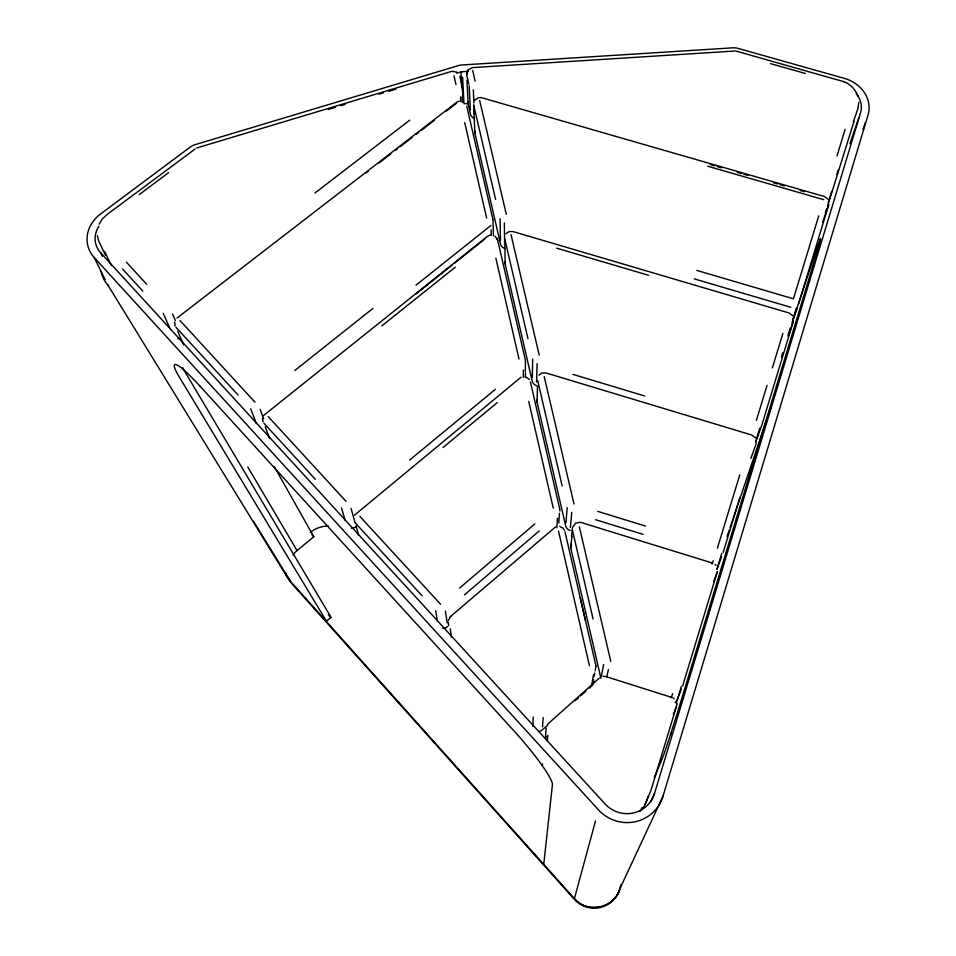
<?xml version="1.0" encoding="UTF-8"?>
<svg xmlns="http://www.w3.org/2000/svg" width="956" height="956" viewBox="0 0 956 956"><rect width="100%" height="100%" fill="white"/><g stroke="black" fill="none" stroke-linecap="round" stroke-linejoin="round"><path stroke-width="1.43" d="M523.314 377.345L523.374 369.96M559.881 510.982L559.75 509.07M525.322 371.836L525.442 360.46M525.406 377.321L525.453 373.222M532.301 377.584L532.695 359.062M536.603 382.006L537.105 363.567M570.111 530.472A6.573 6.226 5.3 0 1 565.677 525.824L537.057 402.082L537.511 386.021M174.649 321.921L175.115 325.996M532.815 726.381L533.197 717.036M858.787 102.292L858.022 108.207L853.409 121.735M542.53 726.883L543.151 717.55M556.834 527.76L557.479 518.248M558.77 522.932L559.451 513.205M545.482 737.243L546.175 728.149M547.334 741.187L547.824 735.212M565.916 522.86L567.195 507.588M570.374 527.521L571.76 512.356M571.557 536.758L572.321 528.453M676.681 705.42L676.717 703.616M600.942 678.354L570.78 547.919L571.891 536.292M543.749 864.379L552.413 784.84M589.326 688.117L591.513 686.181L593.509 674.864M594.19 676.203L594.74 673.096M595.158 670.777L595.994 666.069M601.384 676.107L603.642 664.48M606.893 676.728L608.386 669.535M466.612 73.72L466.934 72.333M448.328 620.456L450.67 616.393L555.496 526.959M466.887 74.174L467.819 70.409L466.731 75.118L468.787 83.973M595.516 820.929L574.401 898.616C587.044 914.211 614.935 908.284 619.894 888.745L663.022 796.145L868.06 114.983A33.556 28.919 12 0 0 844.232 78.32L737.96 48.362A13.109 11.257 8.2 0 0 732.882 47.824L461.784 64.996A13.157 11.4 -1.3 0 0 458.414 65.594L194.94 144.714A13.504 11.735 -11.4 0 0 190.292 147.045L100.559 213.977A34.93 30.556 -15.5 0 0 94.226 257.57L105.16 279.618M682.668 685.882L717.323 571.712L713.714 581.391M723.214 552.317L739.92 497.251M798.738 303.518L828.768 204.572L822.71 222.151M854.043 121.293L827.645 205.863M812.947 265.649L684.102 690.877A57.073 1.123 -72.9 0 1 662.699 757.391L654.263 777.766M650.964 801.582L654.513 793.408L860.531 112.844A25.752 22.191 12 0 0 856.194 93.569M717.394 548.218L739.765 474.869M756.351 420.461L767.071 385.304M772.376 367.917L782.868 333.477M818.718 215.901L793.444 298.81L696.781 270.393M837.002 155.959L845.104 129.371M621.185 884.467L619.608 889.343A27.198 26.732 69 0 1 574.245 899.19L291.03 582.706L286.728 575.823A26.242 24.701 -19.1 0 1 285.844 573.265M647.929 796.444L646.65 800.662A24.318 23.888 40.4 0 1 640.042 811.166M676.25 703.198L681.377 686.336M721.78 553.333L716.916 569.322L721.601 556.667M755.897 441.003L759.793 428.18M781.434 356.958L782.725 352.68M793.122 318.456L796.145 308.513M828.278 202.708L831.72 191.391M836.87 174.422L838.161 170.18M572.453 527.545L575.763 523.04L580.507 522.311L712.77 563.144M670.873 733.312L672.152 733.933M788.043 334.923L790.373 327.92M793.181 319.495L815.432 252.754A53.333 0.944 -72.6 0 1 820.583 238.821L820.535 239.12A53.333 0.944 -72.6 0 1 812.947 265.66M727.026 536.651L729.225 530.162M730.109 527.557L731.424 523.661M731.902 522.275L769.162 412.359M769.616 410.996L771.014 406.909M825.315 212.662L826.713 208.587M849.872 143.806L858.715 118.15M791.986 322.805L797.328 307.521M788.103 336.213L793.396 321.096L761.896 424.882L755.587 442.52M862.933 129.502L865.383 122.571M712.089 563.992L713.224 560.802M750.89 458.39L756.292 443.333M671.148 697.82L672.713 693.638M681.341 689.276L677.481 699.135A6.812 6.596 26.4 0 1 675.115 702.457M673.323 714.24L676.478 706.293L650.917 790.504L645.085 804.546M640.735 810.497L641.87 807.748M619.894 888.745C614.696 908.2 587.223 914.044 574.401 898.616L289.847 580.674A25.621 24.103 -19.1 0 1 285.247 572.847M99.089 224.17L102.292 219.032L106.809 214.718L195.203 148.921M354.58 515.105L521.044 377.19M263.342 415.681L487.249 236.502L490.165 235.068M547.68 724.146L599.34 678.055M450.67 616.393L449.679 617.385M474.606 100.225L478.586 97.608L481.454 97.655L824.562 196.566L828.111 199.242M538.981 375.134L541.968 372.995L545.936 372.924L751.846 435.052L755.575 437.86M542.805 763.999L541.658 764.776M467.938 70.015L472.384 67.613L735.714 50.979L844.017 81.726M547.8 725.042L542.327 729.894A6.823 6.716 4.4 0 1 538.479 731.579M575.118 700.748L578.404 697.832M580.591 695.896L586.052 691.033M459.669 588.012L534.774 523.948M464.437 594.883L539.28 530.915M329.748 615.186A23.84 2.354 49.8 0 1 330.907 617.445L326.343 621.328M443.01 447.504L497.216 402.667M293.002 555.054A19.658 18.499 -19.1 0 1 297.017 550.572L313.807 536.734L274.181 466.444M409.61 460.063L495.363 389.343M506.047 233.706L508.962 231.615L512.81 231.507L789.082 312.959L792.703 315.695M415.98 293.934L452.152 265.063M454.482 263.199L484.812 239M381.826 325.877L455.259 267.214M294.818 370.498L373.007 308.358M415.98 285.175L491.002 225.413M177.015 318.049L456.932 102.077L459.406 101.073M366.148 172.952L368.502 171.136M378.982 163.046L390.789 153.94M395.318 150.439L397.66 148.634M399.99 146.842L411.905 137.64M416.374 134.187L418.74 132.37M421.094 130.554L434.191 120.444M445.866 111.434L456.49 103.236M314.978 192.981L409.718 120.181M139.229 194.594L168.591 172.654M328.326 109.462L335.389 107.335M340.993 105.65L345.271 104.371M378.97 94.238L383.272 92.935M388.817 91.274L395.892 89.147M456.633 73.194L461.593 71.748L468.225 71.282M196.709 147.989L451.913 71.282L457.362 72.274M462.298 71.664L460.911 71.915L461.772 87.94M463.983 103.726L468.297 103.451M603.081 676.358L605.16 676.406M770.5 63.622L805.334 73.457M710.165 164.528L714.443 165.758M717.167 166.547L721.577 167.814M737.255 172.343L741.533 173.574M743.852 174.243L748.058 175.45M773.392 182.751L777.622 183.982M780.048 184.675L784.326 185.906M800.005 190.435L804.474 191.714M707.631 166.189L823.678 199.661M694.331 278.889L790.755 307.282M556.679 248.178L648.562 275.292M572.859 374.346L644.786 396.023M597.763 511.364L645.443 526.051M595.457 519.67L643.006 534.332M606.068 676.621L671.817 697.438M559.762 526.481L563.024 528.178L564.542 530.317M525.238 376.664L529.421 379.508M846.49 82.909C851.808 85.646 855.859 90.497 857.914 96.078M843.873 81.654L846.801 83.053M673.06 697.964L674.195 698.728M494.993 236.108L497.706 240.267L525.37 360.054M715.076 564.41L716.02 565.319M290.122 580.818L286.848 575.596M126.359 262.147L146.674 284.267M179.955 320.499L254.977 402.177M268.23 416.613L346.048 501.338M359.815 516.324L440.596 604.276M176 327.287L238.128 395.079M263.952 423.257L315.372 479.362M355.202 522.812L422.074 595.791M122.595 269.018L142.838 291.114M98.862 226.309A26.804 23.446 -15.5 0 0 100.631 252.754L605.052 803.936A29.445 28.907 38.2 0 0 654.513 793.408M94.226 257.57L598.516 809.887A38.371 37.666 38.2 0 0 635.119 821.754A38.371 37.666 38.2 0 0 663.022 796.145M101.228 271.719A33.807 29.756 -15.7 0 0 107.813 284.948L108.53 285.748M200.031 386.188L513.802 730.671A57.587 7.54 48.9 0 1 552.472 784.9M311.931 534.655L313.807 536.734M328.302 614.672L331.027 617.707M253.471 521.343L290.421 581.308M107.813 284.948L287.218 577.089M329.784 615.234L185.368 372.505A54.719 6.823 50.7 0 1 182.644 367.618M247.783 466.982L297.017 550.572M100.631 252.754L102.352 256.28M105.411 255.109L98.468 240.494L97.381 235.75M104.574 251.38L111.41 265.601M163.261 313.389L170.228 329.091M177.708 331.218L183.636 344.817M172.486 313.855L175.342 320.463M497.156 238.857L496.75 237.924L497.706 240.267M250.747 408.845L256.363 423.639M265.254 426.77L269.592 438.541M260.14 409.323L263.593 418.74M263.031 421.919L262.482 418.776M341.483 507.851L345.176 520.518M356.038 525.872L358.631 535.288M351.055 508.341L354.867 522.131M472.67 70.517L475.168 81.176M479.661 100.428L506.31 214.395M511.054 234.722L539.208 355.13M544.227 376.628L574.018 504.039M579.336 526.804L610.788 661.385M473.662 104.957L495.59 199.35M504.792 238.952L527.951 338.651M537.666 380.5L562.176 485.971M572.465 530.293L593.079 619.01M466.97 80.041L468.129 103.965L470.531 114.362A6.059 5.294 -0.9 0 0 474.546 118.317M473.865 109.773L474.881 133.147L500.562 244.222A6.214 5.581 0.1 0 0 504.708 248.393M504.876 245.357L505.138 264.023L532.229 381.181A6.381 5.891 1.7 0 0 536.507 385.579M492.926 219.51L466.755 106.212M459.86 76.349L461.903 85.204M530.401 381.91L559.69 508.735M564.996 531.787L585.49 620.563M580.22 597.739L595.958 665.842M453.957 75.715L456 84.618M464.712 122.559L486.64 218.04M495.841 258.108L519.012 359.014M528.74 401.389L553.261 508.174M558.495 530.986L589.458 665.794M435.673 610.621L437.358 620.994M445.436 611.123L447.109 622.762M448.209 622.201L448.687 625.642M450.264 628.713L451.411 636.995M460.589 96.998L460.864 101.802M462.226 96.138L462.561 102.507M462.585 77.149L463.923 102.423M462.322 86.984L463.146 102.471M469.193 85.753L470.316 109.701M676.705 703.329L676.764 704.524M473.328 89.792L473.889 103.069M473.985 105.244L474.343 113.68M491.121 229.751L491.288 235.367M493.021 219.976L493.439 235.75M500.072 218.661L500.478 240.064M504.338 222.939L504.649 244.246M326.355 621.328A23.852 2.282 49.8 0 0 325.195 619.106L179.393 377.178A54.779 6.596 50.7 0 1 176.047 364.618L176.549 364.762A54.779 6.596 50.7 0 1 200.067 386.236M356.098 526.589A6.608 6.202 -14.1 0 1 351.294 528.178M593.533 679.895A6.764 6.596 13.1 0 1 591.513 686.181M545.577 738.45A6.835 6.752 10.5 0 1 546.33 736.861M447.647 626.527A6.704 6.453 -10.7 0 1 442.783 628.176M570.78 547.919A6.596 6.274 6.2 0 1 571.377 543.665M537.057 402.082A6.417 5.939 2.1 0 1 537.057 399.608M505.138 264.023A6.238 5.628 0.2 0 1 505.15 261.681M180.361 338.316A6.417 5.736 -16.1 0 1 177.876 338.627M468.129 103.965A6.047 5.27 -0.9 0 1 468.165 101.742M474.881 133.147A6.083 5.33 -0.8 0 1 474.905 130.924M310.222 532.432A27.306 25.693 -17.3 0 1 328.302 526.027"/></g></svg>
